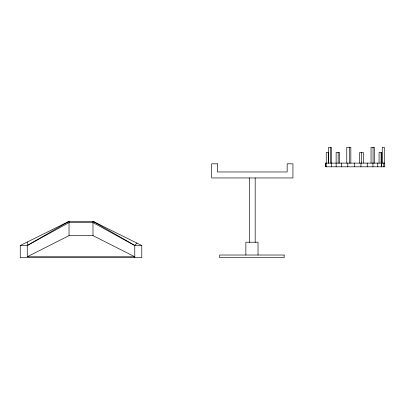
<?xml version="1.0" encoding="UTF-8"?>
<svg xmlns="http://www.w3.org/2000/svg" width="405" height="405" viewBox="0 0 405 405"><rect width="100%" height="100%" fill="white"/><g stroke="black" fill="none" stroke-linecap="round" stroke-linejoin="round"><path stroke-width="0.61" d="M339.532 163.114L339.537 152.482L336.13 152.482L336.13 166.804M325.701 166.804L325.706 163.114L384.75 163.114L384.75 166.804L325.701 166.804L325.701 163.114M134.779 257.707L134.779 245.501L136.91 243.086M20.25 245.501L27.256 245.501L69.037 221.317L92.993 221.317L141.78 245.501L141.78 257.707L20.25 257.707L20.25 245.501L69.037 221.317L69.037 235.614L27.256 256.77L27.256 242.028M27.256 245.501L69.037 222.598L92.993 222.598L134.779 245.501L141.78 245.501M69.037 235.614L92.993 235.614L134.779 256.77L27.256 256.77M134.779 245.501L92.993 221.317L92.993 235.614M384.279 163.114L384.279 147.293L382.249 147.293L382.249 163.114M383.813 163.114L383.813 166.804M381.788 163.114L381.788 152.482L379.075 152.482L379.075 163.114M381.444 163.114L381.444 166.804M381.424 163.114L381.424 166.804M381.1 152.482L381.1 163.114M377.759 163.114L377.759 166.804M374.372 163.114L374.372 147.293L371.046 147.293L371.046 163.114M373.061 147.293L373.061 163.114M372.944 163.114L372.944 166.804M367.244 163.114L367.244 166.804M363.371 163.114L363.371 152.482L359.66 152.482L359.66 163.114M361.685 152.482L361.685 163.114M360.976 163.114L360.941 166.804M354.345 163.114L354.345 166.804M350.841 163.114L350.841 147.293L346.761 147.293L346.761 163.114M349.581 147.293L349.581 163.114M347.799 163.114L347.799 166.804M341.623 163.114L341.623 166.804M338.155 152.482L338.155 163.114M331.594 163.114L331.594 166.804M331.341 163.114L331.341 147.293L328.592 147.293L328.592 163.114M330.612 147.293L330.612 163.114M328.283 163.114L328.283 152.482L326.258 152.482L326.248 166.804M258.036 255.023L258.036 242.21L245.865 242.21L245.865 255.023M255.18 177.952L255.18 242.387M249.414 177.952L249.414 242.387M217.429 163.822L211.663 163.822L211.663 177.952L292.936 177.952L292.936 163.822L287.17 163.822L287.17 171.963L217.429 171.963L217.429 163.822M284.148 255.023L219.707 255.023L219.707 257.707L284.148 257.707L284.148 255.023"/></g></svg>
